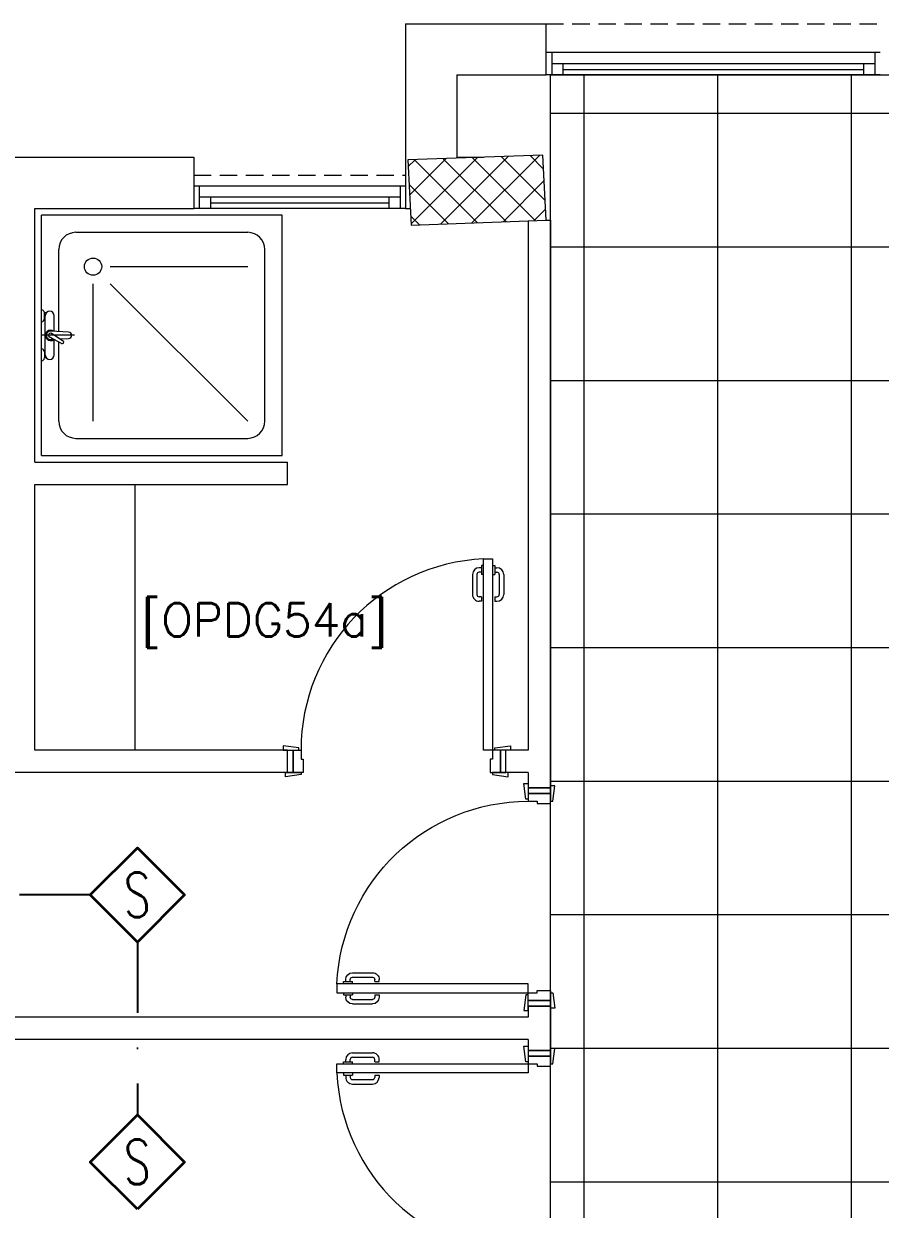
# Model space of a CAD drawing. Header units: inches. Extents: x -246178 to 57169, y -29325 to 19878.
# Drawn here: x 17883 to 21729, y 4076 to 9403 of the extents above; entities that cross this region are included whole.
import ezdxf
from ezdxf.enums import TextEntityAlignment as Align

# ---------------------------------------------------------------- set-up
doc = ezdxf.new("R2010")
doc.units = ezdxf.units.IN
doc.header["$LTSCALE"] = 25
doc.header["$MEASUREMENT"] = 0
doc.linetypes.add('00-Ground Floor$0$HIDDEN2', pattern=[0.1875, 0.125, -0.0625])
doc.linetypes.add('DASHDOT', pattern=[25.4, 12.7, -6.35, 0, -6.35])
doc.layers.get('0').update_dxf_attribs({"color": 8})
for name, color, linetype, lineweight in [('00-Ground Floor$0$72_EGR_BASE_TEXT', 252, 'Continuous', 5), ('00-Ground Floor$0$Aluminum', 251, 'Continuous', 5), ('00-Ground Floor$0$C-HYDR-CTCH', 251, 'Continuous', 5), ('00-Ground Floor$0$Frame', 252, 'Continuous', 9), ('00-Ground Floor$0$Hatch', 254, 'Continuous', 5), ('00-Ground Floor$0$Proj', 251, 'Continuous', 5), ('00-Ground Floor$0$SANIT', 250, 'Continuous', 5), ('00-Ground Floor$0$Walls', 251, 'Continuous', 5), ('00-Ground Floor$0$Wooden Joinery', 251, 'Continuous', 5), ('E-LITE-CLNG-CNDT', 6, 'DASHDOT', 35), ('F-ALRM-CLNG @ 100', 33, 'Continuous', 35), ('F-ALRM-CLNG-CNDT', 51, 'DASHDOT', 25)]:
    doc.layers.add(name, color=color, linetype=linetype, lineweight=lineweight)
doc.layers.add('00-Ground Floor$0$Meubles', color=7, linetype='Continuous', lineweight=5, true_color=0xa6b1d3)
doc.styles.add('00-Ground Floor$0$SIMPLEX', font='SIMPLEX.shx', dxfattribs={"height": 150})
doc.styles.add('DC_Simplex', font='SIMPLEX.shx', dxfattribs={"width": 0.7})

# ---------------------------------------------------------------- blocks, each defined once
blk = doc.blocks.new('00-Ground Floor$0$A$C72370EFE')
at = {"layer": '00-Ground Floor$0$Wooden Joinery'}
for p, q in [((-0.01, -0.04), (-0.02, -0.04)), ((-0.01, -0.03), (-0.01, -0.07)), ((0, -0.03), (-0.01, -0.03)), ((0.04, -0.03), (0.05, -0.03)), ((0.05, -0.03), (0.05, -0.07)), ((0.05, -0.04), (0.06, -0.04)), ((-0.05, -0.07), (-0.05, -0.16)), ((-0.03, -0.07), (-0.03, -0.16)), ((-0.01, -0.06), (-0.02, -0.06)), ((0, -0.07), (-0.01, -0.07)), ((0.04, -0.07), (0.05, -0.07)), ((0.05, -0.06), (0.06, -0.06)), ((0.07, -0.07), (0.07, -0.16)), ((0.09, -0.07), (0.09, -0.16)), ((-0.01, -0.17), (-0.02, -0.17)), ((-0.01, -0.19), (-0.02, -0.19)), ((-0.01, -0.17), (-0.01, -0.19)), ((0.05, -0.17), (0.06, -0.17)), ((0.05, -0.17), (0.05, -0.19)), ((0.05, -0.19), (0.06, -0.19))]:
    blk.add_line(p, q, dxfattribs=at)
for centre, radius, start, end in [((-0.02, -0.07), 0.03, 90, 180), ((0.06, -0.07), 0.03, 0, 90), ((-0.02, -0.07), 0.01, 90, 180), ((0.06, -0.07), 0.01, 0, 90), ((-0.02, -0.16), 0.03, 180, 270), ((-0.02, -0.16), 0.01, 180, 270), ((0.06, -0.16), 0.01, 270, 0), ((0.06, -0.16), 0.03, 270, 0)]:
    blk.add_arc(centre, radius, start, end, dxfattribs=at)
blk = doc.blocks.new('00-Ground Floor$0$A$C5DAD61B4')
at = {"layer": '00-Ground Floor$0$Wooden Joinery'}
for points in [[(80, 959.1), (80, 969.1), (10, 979.1), (10, 959.1)], [(940, 959.1), (940, 969.1), (1010, 979.1), (1010, 959.1)], [(70, 859.1), (70, 849.1), (0, 839.1), (0, 859.1)], [(120, 859.1), (120, 0), (80, 0), (80, 859.1)], [(950, 859.1), (950, 849.1), (1020, 839.1), (1020, 859.1)]]:
    blk.add_lwpolyline(points, close=True, dxfattribs=at)
for points in [[(45, 859.1), (45, 959.1), (20, 959.1), (20, 859.1), (45, 859.1)], [(45, 859.1), (80, 859.1), (80, 899.1), (90, 899.1), (90, 959.1), (45, 959.1), (45, 859.1)], [(975, 859.1), (940, 859.1), (940, 899.1), (930, 899.1), (930, 959.1), (975, 959.1), (975, 859.1)], [(975, 859.1), (975, 959.1), (1000, 959.1), (1000, 859.1), (975, 859.1)]]:
    blk.add_lwpolyline(points, dxfattribs=at)
blk.add_arc((80, 859.1), 860, 272.666, 0, dxfattribs=at)
at = {"layer": '00-Ground Floor$0$Wooden Joinery', "xscale": 999.9999999998854, "yscale": 999.9999999998854, "zscale": 999.9999999998854, "rotation": 180}
blk.add_blockref('00-Ground Floor$0$A$C72370EFE', (120, 0), dxfattribs=at)
blk = doc.blocks.new('00-Ground Floor$0$SHOWER TRAY 80x80')
at = {"layer": '00-Ground Floor$0$SANIT'}
for p, q in [((0, 0), (0, 0.8)), ((0.8, 0.8), (0, 0.8)), ((0.8, 0), (0.8, 0.8)), ((0.1143, 0.7429), (0.6857, 0.7429)), ((0.0571, 0.4124), (0.0571, 0.6857)), ((0.7429, 0.1143), (0.7429, 0.6857)), ((0.2286, 0.6286), (0.6857, 0.6286)), ((0.1714, 0.1143), (0.1714, 0.5714)), ((0.2286, 0.5714), (0.6857, 0.1143)), ((0.01, 0.455), (0.01, 0.475)), ((0.0163, 0.475), (0.01, 0.475)), ((0.0125, 0.455), (0.01, 0.455)), ((0.0125, 0.335), (0.0125, 0.465)), ((0.0425, 0.4133), (0.0425, 0.465)), ((0.11, 0.4), (0, 0.4)), ((0.0895, 0.4105), (0.0316, 0.4139)), ((0.0715, 0.3808), (0.0334, 0.4058)), ((0.0667, 0.3728), (0.0271, 0.3939)), ((0.0407, 0.3866), (0.0316, 0.3861)), ((0.0425, 0.335), (0.0425, 0.3857)), ((0.0571, 0.1143), (0.0571, 0.3779)), ((0.0608, 0.3878), (0.0895, 0.3895)), ((0.01, 0.345), (0.01, 0.325)), ((0.0125, 0.345), (0.01, 0.345)), ((0.0163, 0.325), (0.01, 0.325)), ((0.1143, 0.0571), (0.6857, 0.0571)), ((0, 0), (0.8, 0))]:
    blk.add_line(p, q, dxfattribs=at)
blk.add_circle((0.1714, 0.6286), 0.0286, dxfattribs=at)
for centre, radius, start, end in [((0.1143, 0.6857), 0.0571, 90, 180), ((0.6857, 0.6857), 0.0571, 360, 90), ((0, 0.475), 0.01, 0, 90), ((0.0275, 0.465), 0.015, 0, 180), ((0, 0.455), 0.01, 270, 0), ((0.03, 0.4), 0.0175, 49.632, 309.2526), ((0.03, 0.4), 0.014, 83.2671, 276.7329), ((0.03, 0.4), 0.00676, 54.0423, 244.5873), ((0.0895, 0.4), 0.0105, 270, 90), ((0.0691, 0.3768), 0.00467, 239.3148, 59.3148), ((0, 0.345), 0.01, 0, 90), ((0, 0.325), 0.01, 270, 0), ((0.0275, 0.335), 0.015, 180, 0), ((0.1143, 0.1143), 0.0571, 180, 270), ((0.6857, 0.1143), 0.0571, 270, 360)]:
    blk.add_arc(centre, radius, start, end, dxfattribs=at)
blk = doc.blocks.new('00-Ground Floor$0$A$C71C82CCA')
at = {"color": 254}
for p, q in [((20247.9, 1209.6, 0), (20247.9, 9172.6, 0)), ((20247.9, 9172.6, 0), (30177.9, 9172.6, 0))]:
    blk.add_line(p, q, dxfattribs=at)
at = {"color": 254, "linetype": 'Continuous'}
for p, q in [((20400, 1209.6), (20400, 9172.6)), ((21000, 1209.6), (21000, 9172.6)), ((21600, 1209.6), (21600, 9172.6)), ((20247.9, 9000), (30177.9, 9000)), ((20247.9, 8400), (30177.9, 8400)), ((20247.9, 7800), (30177.9, 7800)), ((20247.9, 7200), (30177.9, 7200)), ((20247.9, 6600), (30177.9, 6600)), ((20247.9, 6000), (37077.9, 6000)), ((20247.9, 5400), (37077.9, 5400)), ((20247.9, 4800), (37077.9, 4800)), ((20247.9, 4200), (37077.9, 4200))]:
    blk.add_line(p, q, dxfattribs=at)
blk = doc.blocks.new('00-Ground Floor$0$A$Ce9e1c4c3')
at = {"layer": '00-Ground Floor$0$Frame', "color": 254}
blk.add_blockref('00-Ground Floor$0$A$C71C82CCA', (-100000, 0), dxfattribs=at)
blk = doc.blocks.new('00-Ground Floor')
at = {"layer": '00-Ground Floor$0$Hatch'}
h = blk.add_hatch(dxfattribs=at)
h.set_pattern_fill('ANSI37', color=256, scale=30)
h.set_pattern_definition([(45, (-1981.42, -13099.68), (-67.35192, 67.35192), []), (135, (-1981.42, -13099.68), (-67.35192, -67.35192), [])])
h.paths.add_polyline_path([(48971.2, 8818.2), (48367.3, 8810.1), (48371.2, 8521.7), (48975.1, 8529.8)])
h.paths.add_polyline_path([(41810.5, 8810.5), (41227, 8805), (41207, 8513.7), (41790.5, 8519.1)])
h.paths.add_polyline_path([(27433.5, 8803.1), (26834.4, 8799), (26828.7, 8506), (27427.8, 8510)])
h.paths.add_polyline_path([(34618.7, 8805.3), (34017.5, 8797.8), (34009.3, 8512.1), (34610.5, 8519.6)])
h.paths.add_polyline_path([(20214.3, 8812.4), (19607.8, 8790.5), (19622.4, 8498), (20228.8, 8519.8)])
h.paths.add_polyline_path([(13477.7, 8802), (12255.7, 8825.9), (12249.3, 8529.8), (13471.3, 8505.8)])
h.paths.add_polyline_path([(13491.8, 1601.9), (12276.8, 1586.2), (12263.3, 1293.7), (13478.3, 1309.4)])
h.paths.add_polyline_path([(13465.7, -5591.3), (12262.6, -5607.3), (12256.9, -5900.3), (13460, -5884.3)])
h.paths.add_polyline_path([(13484.2, -12790), (12287.5, -12801.4), (12290.4, -13095.9), (13487, -13084.4)])
h.paths.add_polyline_path([(5849.2, -12787.9), (5245.6, -12791.6), (5256.3, -13077.1), (5859.8, -13073.4)])
h.paths.add_polyline_path([(5833.8, -5589.9), (5236.9, -5588.3), (5236.8, -5889.5), (5833.6, -5891)])
h.paths.add_polyline_path([(5843.6, 1599.7), (5224.3, 1600.9), (5213.7, 1298), (5833, 1296.7)])
h.paths.add_polyline_path([(5820.3, 8779.1), (5219.7, 8793.5), (5216, 8503.9), (5816.7, 8489.4)])
h.paths.add_polyline_path([(-1378.8, 8777.2), (-1981.4, 8799.9), (-1979.5, 8511.6), (-1376.9, 8488.9)])
h.paths.add_polyline_path([(-1371.1, -5601.1), (-1973.1, -5608.1), (-1969.7, -5899.7), (-1367.7, -5892.7)])
h.paths.add_polyline_path([(-1353.5, -12795.7), (-1951.9, -12796.7), (-1947.1, -13097.4), (-1348.7, -13096.4)])
h.paths.add_polyline_path([(20233.2, -12782.5), (19627.5, -12795.4), (19633.2, -13096.6), (20238.9, -13083.7)])
h.paths.add_polyline_path([(20226.6, -5590), (19632.3, -5607.6), (19634.4, -5904.1), (20228.7, -5886.6)])
h.paths.add_polyline_path([(20217.9, 1618), (19619, 1610.4), (19623, 1310.2), (20221.9, 1317.9)])
h.paths.add_polyline_path([(27418.3, 1602.8), (26816.3, 1607.5), (26820.6, 1315.3), (27422.5, 1310.7)])
h.paths.add_polyline_path([(27422, -5579.9), (26818.1, -5597.5), (26831.6, -5897.5), (27431.7, -5876.5)])
h.paths.add_polyline_path([(27438.1, -12795.9), (26834.3, -12789.3), (26831.9, -13075), (27435.7, -13081.6)])
h.paths.add_polyline_path([(34636.6, -12785.4), (34039.3, -12800), (34048.3, -13099.7), (34645.6, -13085.1)])
h.paths.add_polyline_path([(34629.3, -5597.1), (34028, -5595.2), (34029.2, -5892.4), (34630.4, -5894.3)])
h.paths.add_polyline_path([(34592.8, 1606.7), (34012, 1611.4), (34031.7, 1321.6), (34612.5, 1316.9)])
h.paths.add_polyline_path([(41796.2, 1606), (41198.6, 1619.8), (41200.6, 1327.8), (41798.2, 1314.1)])
h.paths.add_polyline_path([(41797.2, -5592.6), (41228.8, -5600.2), (41230.6, -5894.3), (41799, -5886.7)])
h.paths.add_polyline_path([(41834.3, -12789.7), (41229, -12792.4), (41230.4, -13096.9), (41835.6, -13094.3)])
h.paths.add_polyline_path([(49008.5, -12790.2), (48420.5, -12774.1), (48407.3, -13081.4), (48995.3, -13097.4)])
h.paths.add_polyline_path([(48992.7, -5590.8), (48389.5, -5589.7), (48387.5, -5886.2), (48990.7, -5887.3)])
at = {"layer": '00-Ground Floor$0$Aluminum'}
for p, q in [((21728.8, 9272.6, 0), (20228.8, 9272.6, 0)), ((20253.8, 9272.6, 0), (20253.8, 9172.6, 0)), ((21703.8, 9272.6, 0), (21703.8, 9172.6, 0)), ((21703.8, 9222.6, 0), (20253.8, 9222.6, 0)), ((20303.8, 9222.6, 0), (20303.8, 9172.6, 0)), ((21653.8, 9222.6, 0), (21653.8, 9172.6, 0)), ((21728.8, 9172.6, 0), (20228.8, 9172.6, 0)), ((20303.8, 9197.6, 0), (21653.8, 9197.6, 0)), ((19597.7, 8672.6, 0), (18646.4, 8672.6, 0)), ((18671.4, 8672.6, 0), (18671.4, 8572.6, 0)), ((19572.7, 8672.6, 0), (19572.7, 8572.6, 0)), ((19572.7, 8622.6, 0), (18671.4, 8622.6, 0)), ((18721.4, 8622.6, 0), (18721.4, 8572.6, 0)), ((18721.4, 8597.6, 0), (19522.7, 8597.6, 0)), ((19522.7, 8622.6, 0), (19522.7, 8572.6, 0)), ((19597.7, 8572.6, 0), (18646.4, 8572.6, 0))]:
    blk.add_line(p, q, dxfattribs=at)
at = {"layer": '00-Ground Floor$0$C-HYDR-CTCH', "flags": 128}
blk.add_lwpolyline([(20228.8, 8519.8), (20214.3, 8812.4), (19607.8, 8790.5), (19622.4, 8498), (20228.8, 8519.8)], dxfattribs=at)
at = {"layer": '00-Ground Floor$0$Meubles'}
blk.add_line((18382.9, 6139.1, 0), (18382.9, 7332.6, 0), dxfattribs=at)
at = {"layer": '00-Ground Floor$0$Proj', "linetype": '00-Ground Floor$0$HIDDEN2', "ltscale": 25}
for p, q in [((20228.8, 9402.6, 0), (21728.8, 9402.6, 0)), ((18646.4, 8722.6, 0), (19597.7, 8722.6, 0))]:
    blk.add_line(p, q, dxfattribs=at)
at = {"layer": '00-Ground Floor$0$Walls'}
for p, q in [((19597.7, 9402.6, 0), (19597.7, 8572.6, 0)), ((19597.7, 9402.6, 0), (20228.8, 9402.6, 0)), ((20228.8, 9172.6, 0), (20228.8, 9402.6, 0)), ((19827.7, 9172.6, 0), (20228.8, 9172.6, 0)), ((19827.7, 9172.6, 0), (19827.7, 8802.6, 0)), ((16722.8, 8802.6, 0), (18646.4, 8802.6, 0)), ((18646.4, 8802.6, 0), (18646.4, 8572.6, 0)), ((19827.7, 8802.6, 0), (19947.9, 8802.6, 0)), ((17932.9, 8572.6, 0), (18646.4, 8572.6, 0)), ((17932.9, 7432.6, 0), (17932.9, 8572.6, 0)), ((19597.7, 8572.6, 0), (19618.7, 8572.6)), ((20147.9, 8516.9, 0), (20147.9, 6139.1, 0)), ((20228.8, 8519.8), (20247.9, 8519.8)), ((20247.9, 8519.8), (20247.9, 5969.1, 0)), ((17932.9, 7432.6, 0), (19067.9, 7432.6, 0)), ((19067.9, 7332.6, 0), (19067.9, 7432.6, 0)), ((17932.9, 6139.1, 0), (17932.9, 7332.6, 0)), ((17932.9, 7332.6, 0), (19067.9, 7332.6, 0)), ((19067.9, 6139.1, 0), (17932.9, 6139.1, 0)), ((19067.9, 6039.1, 0), (19067.9, 6139.1, 0)), ((20147.9, 6139.1, 0), (20047.9, 6139.1, 0)), ((20047.9, 6039.1, 0), (20047.9, 6139.1, 0)), ((19067.9, 6039.1, 0), (17732.9, 6039.1, 0)), ((20147.9, 6039.1, 0), (20047.9, 6039.1, 0)), ((20147.9, 6039.1, 0), (20147.9, 5969.1, 0)), ((20147.9, 5969.1, 0), (20247.9, 5969.1, 0)), ((20147.9, 4989.1, 0), (20147.9, 4939.1, 0)), ((20147.9, 4989.1, 0), (20247.9, 4989.1, 0)), ((20247.9, 4989.1, 0), (20247.9, 4789.1, 0)), ((20147.9, 4939.1, 0), (16652.9, 4939.1, 0)), ((20147.9, 4839.1, 0), (16652.9, 4839.1, 0)), ((20147.9, 4839.1, 0), (20147.9, 4789.1, 0)), ((20147.9, 4789.1, 0), (20247.9, 4789.1, 0))]:
    blk.add_line(p, q, dxfattribs=at)
at = {"color": 254}
blk.add_blockref('00-Ground Floor$0$A$Ce9e1c4c3', (100000, 0), dxfattribs=at)
at = {"layer": '00-Ground Floor$0$SANIT', "xscale": 1350.000000000878, "yscale": 1350.000000000878, "zscale": 1350.000000000878}
blk.add_blockref('00-Ground Floor$0$SHOWER TRAY 80x80', (17962.9, 7462.6, 0), dxfattribs=at)
at = {"layer": '00-Ground Floor$0$Wooden Joinery'}
for p, rotation in [((20067.9, 6998.2, 0), 180), ((19288.9, 4809.1, 0), 270)]:
    blk.add_blockref('00-Ground Floor$0$A$C5DAD61B4', p, dxfattribs=dict(at, rotation=rotation))
at = {"layer": '00-Ground Floor$0$Wooden Joinery', "xscale": -1, "rotation": 270}
blk.add_blockref('00-Ground Floor$0$A$C5DAD61B4', (19288.9, 4969.1, 0), dxfattribs=at)
at = {"layer": '00-Ground Floor$0$72_EGR_BASE_TEXT', "insert": (18963.6, 6799.3, 0), "char_height": 150, "attachment_point": 2, "style": '00-Ground Floor$0$SIMPLEX'}
blk.add_mtext('[OPDG54a]', dxfattribs=at)
blk = doc.blocks.new('A$C5CF53093')
blk.add_lwpolyline([(0, -212.1), (-212.1, 0), (0, 212.1), (212.1, 0)], close=True)
blk = doc.blocks.new('*U12')
at = {"xscale": 0.01, "yscale": 0.01, "zscale": 0.01}
blk.add_blockref('A$C5CF53093', (0.007, -0.007), dxfattribs=at)
at = {"color": 6, "style": 'DC_Simplex', "width": 0.7, "flags": 8}
blk.add_attdef('TYPE', text='', height=2, rotation=360, dxfattribs=at).set_placement((0, 0), align=Align.MIDDLE_CENTER)

msp = doc.modelspace()

# ---------------------------------------------------------------- linework, layer by layer
at = {"layer": 'F-ALRM-CLNG-CNDT', "elevation": 0}
msp.add_lwpolyline([(18181.3, 5488.4), (17354.9, 5488.4, 0.414214), (17279.9, 5413.4), (17279.9, 340.6)], format="xyb", dxfattribs=at)
msp.add_lwpolyline([(18393.4, 5276.3), (18393.4, 4500.6)], dxfattribs=at)

# ---------------------------------------------------------------- block references
at = {"layer": 'E-LITE-CLNG-CNDT'}
msp.add_blockref('00-Ground Floor', (0, 0), dxfattribs=at)
at = {"layer": 'F-ALRM-CLNG @ 100', "xscale": 100, "yscale": 100, "zscale": 100}
for p in [(18392.7, 5489.1, 0), (18392.7, 4289.1, 0)]:
    msp.add_blockref('*U12', p, dxfattribs=at).add_auto_attribs({'TYPE': 'S'})

doc.saveas('drawing.dxf')
